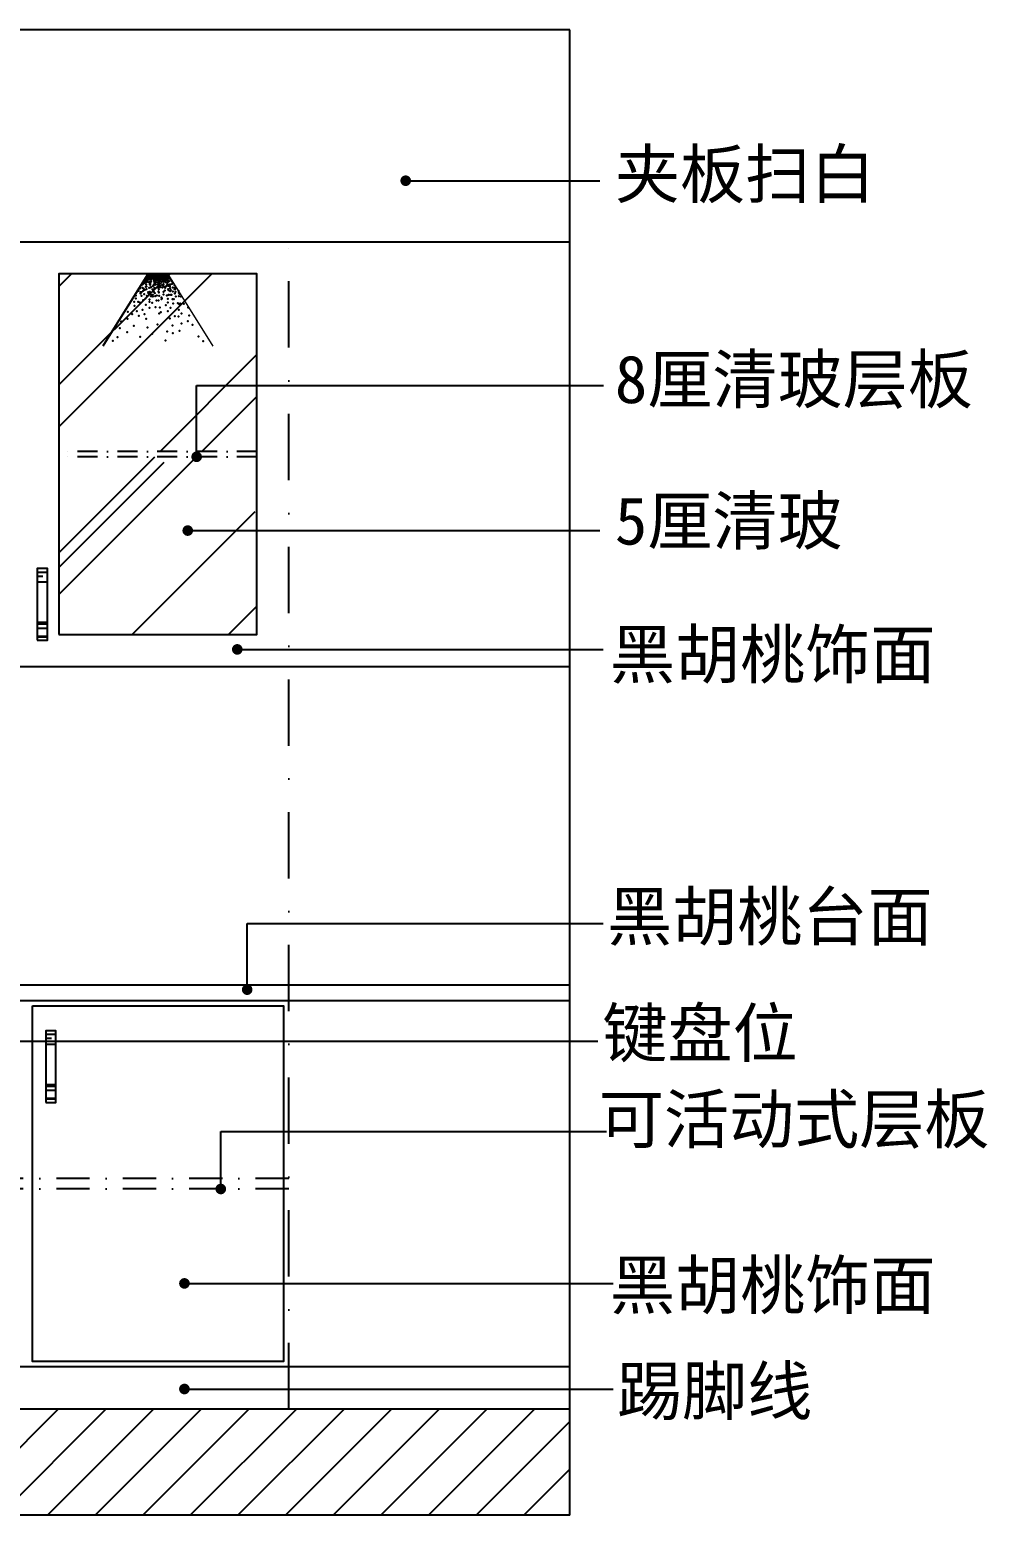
# Model space of a CAD drawing. Header units: millimetres. Extents: x 71641 to 191108, y -23091 to 29972.
# Drawn here: x 152842 to 154647, y -15009 to -12209 of the extents above; entities that cross this region are included whole.
import ezdxf

# ---------------------------------------------------------------- set-up
doc = ezdxf.new("R2010")
doc.units = ezdxf.units.MM
doc.linetypes.add('DASHDOT2', pattern=[0.5, 0.25, -0.125, 0, -0.125])
doc.layers.add('8', color=8, linetype='Continuous', lineweight=0)
doc.layers.add('Q', color=1, linetype='Continuous')
doc.styles.add('30', font='SimSun.ttf', dxfattribs={"height": 75})
doc.dimstyles.new('30', dxfattribs={"dimscale": 0, "dimtxt": 90, "dimasz": 20, "dimexe": 20, "dimexo": 20, "dimgap": 10, "dimtad": 1, "dimdec": 0, "dimzin": 0, "dimdsep": 46, "dimtxsty": '30', "dimblk": 'ARCHTICK', "dimcen": 20, "dimdle": 10, "dimclrd": 8, "dimclre": 8, "dimclrt": 2, "dimadec": 0, "dimazin": 0, "dimtfac": 1, "dimtdec": 0, "dimtmove": 2, "dimatfit": 3, "dimldrblk": 'DOT', "dimfxl": 0, "dimtolj": 2, "dimtzin": 0, "dimlwd": -1, "dimarcsym": 0})

# ---------------------------------------------------------------- blocks, each defined once
blk = doc.blocks.new('_ARCHTICK')
at = {"color": 0, "linetype": 'ByBlock', "const_width": 0.15}
blk.add_lwpolyline([(-0.5, -0.5), (0.5, 0.5)], dxfattribs=at)
blk = doc.blocks.new('DOT')
at = {"color": 0, "linetype": 'ByBlock'}
blk.add_line((-0.5, 0), (-1, 0), dxfattribs=at)
at = {"color": 0, "linetype": 'ByBlock', "const_width": 0.5}
blk.add_lwpolyline([(-0.25, 0, 1), (0.25, 0, 1)], format="xyb", close=True, dxfattribs=at)
blk = doc.blocks.new('erg')
at = {"layer": '8', "color": 8}
blk.add_line((106246.8884297448, -13515.5297628217), (106408.525620685, -13774.36957363573), dxfattribs=at)
at = {"layer": 'Q', "color": 8}
blk.add_line((106169.4484297458, -13515.5297628217), (106007.8112388056, -13774.36957363573), dxfattribs=at)
at = {"layer": 'Q', "color": 5}
for p, q in [((106248.1684297454, -13510.68976282002), (106168.1684297454, -13510.68976282002)), ((106246.8884297448, -13510.68976282177), (106169.4484297458, -13510.68976282177)), ((106169.4484297458, -13515.5297628217), (106169.4484297458, -13510.68976282177)), ((106169.4484297458, -13515.5297628217), (106246.8884297448, -13515.5297628217)), ((106246.8884297448, -13515.5297628217), (106246.8884297448, -13510.68976282177))]:
    blk.add_line(p, q, dxfattribs=at)
for p in [(106141.9871612785, -13564.44799245973), (106143.4383528272, -13561.50479129772), (106149.8222151978, -13551.41361332835), (106151.7562169667, -13562.37874799588), (106153.9449106176, -13548.39544082519), (106156.3513692784, -13564.44799245973), (106158.760588827, -13544.46272430202), (106159.6361353094, -13537.47107071669), (106160.1586332892, -13569.18891067494), (106160.9492824778, -13530.47941713132), (106162.2627747571, -13528.731503735), (106164.1860780867, -13542.28961883129), (106164.1860780867, -13557.93080289404), (106164.451468408, -13531.79044079719), (106165.3270148904, -13523.05087381551), (106165.3270148904, -13536.59711401852), (106165.3270148904, -13549.26939752335), (106165.7649606872, -13527.85754703684), (106166.202561373, -13521.30296041915), (106166.202561373, -13567.18542121721), (106166.6405071697, -13526.10963364048), (106166.6405071697, -13556.69794083917), (106167.0781078556, -13526.98359033864), (106167.0781078556, -13537.47107071669), (106167.9536543381, -13524.79878721183), (106168.8292008206, -13521.73985014964), (106169.7050924141, -13517.37024389601), (106169.7050924141, -13519.11815729234), (106170.1426930998, -13522.6138068478), (106170.4985024903, -13517.65329172546), (106170.7152321675, -13534.46902679992), (106171.0182395824, -13522.6138068478), (106171.893786065, -13540.09294081118), (106173.2072783442, -13529.16857070268), (106174.0828248267, -13516.93317692831), (106174.5204255125, -13520.42900372099), (106174.9583713092, -13531.79044079719), (106175.9384864099, -13561.8410102911), (106175.9429728523, -13517.65329172546), (106176.2715184776, -13519.55504702282), (106177.5850107568, -13523.48776354599), (106178.0226114426, -13542.71481090569), (106178.4605572393, -13520.86589345147), (106178.4605572393, -13547.52148412702), (106178.4605572393, -13549.26939752335), (106178.8981579252, -13516.93317692831), (106178.8981579252, -13517.8071336265), (106178.8981579252, -13530.47941713132), (106179.2826115246, -13539.68777654186), (106179.3361037219, -13522.6138068478), (106179.7737044077, -13522.17691711734), (106179.8558408141, -13547.50340593126), (106179.8558408141, -13551.41361332835), (106180.2116502045, -13519.11815729234), (106180.2116502045, -13522.6138068478), (106180.2116502045, -13523.48776354599), (106180.2116502045, -13525.67274390999), (106180.6492508902, -13525.23567694232), (106181.0871966869, -13516.93317692831), (106181.0871966869, -13521.30296041915), (106181.0871966869, -13542.27774393802), (106182.4676404907, -13531.86222186852), (106182.4676404907, -13560.53760782541), (106182.838289652, -13517.37024389601), (106182.838289652, -13522.6138068478), (106182.838289652, -13559.75687790139), (106183.7138361346, -13537.47107071669), (106184.1514368203, -13527.85754703684), (106184.498273326, -13519.9823659438), (106184.5893826171, -13516.93317692831), (106186.7780762679, -13519.9921139905), (106187.2160220647, -13517.8071336265), (106187.2160220647, -13520.42900372099), (106187.6908947331, -13527.95201447146), (106188.0915685472, -13519.11815729234), (106188.0915685472, -13523.92483051367), (106188.529169233, -13527.85754703684), (106188.9964494606, -13568.35819985679), (106189.8426615123, -13518.24420059418), (106190.2802621981, -13555.823984141), (106191.1558086805, -13516.93317692831), (106191.5937544773, -13521.30296041915), (106191.5937544773, -13523.05087381551), (106191.6082491373, -13526.64861200574), (106192.0313551631, -13516.93317692831), (106192.4693009598, -13527.42065730635), (106192.9069016457, -13519.9921139905), (106192.9069016457, -13532.66439749536), (106192.9141489756, -13550.11021086267), (106192.9141489756, -13568.35819985679), (106193.3448474424, -13517.8071336265), (106193.7824481282, -13525.67274390999), (106194.220048814, -13537.07600896852), (106194.220393925, -13516.93317692831), (106195.5338862042, -13518.68109032466), (106195.9714868899, -13518.68109032466), (106195.9714868899, -13542.27774393802), (106195.9714868899, -13561.9416810282), (106196.8315033797, -13522.73822737146), (106196.8315033797, -13542.28961883129), (106196.8470333725, -13521.30296041915), (106196.8470333725, -13551.0173109197), (106197.2849791693, -13565.43750782089), (106197.7225798551, -13517.8071336265), (106198.137403218, -13527.95201447146), (106199.0360721343, -13517.8071336265), (106199.47367282, -13521.30296041915), (106199.47367282, -13522.17691711734), (106199.47367282, -13539.21898411301), (106199.9116186169, -13518.68109032466), (106199.9116186169, -13535.72315732033), (106200.7488577839, -13540.98621636558), (106200.7488577839, -13550.11021086267), (106200.7871650994, -13516.93317692831), (106201.6627115819, -13520.42900372099), (106201.6627115819, -13524.36172024415), (106202.5382580645, -13518.68109032466), (106202.9758587502, -13517.8071336265), (106203.413804547, -13521.30296041915), (106203.413804547, -13526.54670060819), (106203.6219064505, -13531.01095153365), (106203.8514052327, -13522.6138068478), (106204.2893510295, -13523.48776354599), (106204.6665572989, -13530.55881940283), (106205.3605754212, -13560.51208566672), (106205.6024981978, -13522.6138068478), (106206.0404439946, -13517.37024389601), (106206.0404439946, -13519.9921139905), (106207.2780118645, -13535.77260650283), (106207.3535911629, -13521.30296041915), (106207.3535911629, -13526.10963364048), (106207.7915369595, -13517.8071336265), (106208.2291376455, -13525.23567694232), (106208.5839117029, -13543.59302129698), (106208.6670834421, -13549.70646449106), (106209.1046841279, -13550.580243952), (106209.5426299247, -13520.42900372099), (106209.8898115414, -13555.32399796264), (106210.4181764072, -13519.55504702282), (106210.4181764072, -13522.17691711734), (106210.4181764072, -13537.90796044714), (106211.1953662687, -13540.98621636558), (106211.1953662687, -13567.0547973911), (106211.2937228896, -13517.8071336265), (106211.2937228896, -13521.30296041915), (106211.2937228896, -13560.63083459955), (106211.7313235756, -13532.22733052768), (106212.1692693722, -13519.11815729234), (106212.1692693722, -13530.47941713132), (106213.0448158548, -13520.86589345147), (106213.0448158548, -13557.13500780687), (106214.7959088198, -13521.30296041915), (106215.2335095057, -13534.41231089168), (106215.6714553024, -13528.29461400451), (106215.6714553024, -13547.08459439654), (106216.1090559882, -13516.93317692831), (106216.1090559882, -13519.9921139905), (106216.1090559882, -13522.6138068478), (106216.4186205111, -13525.34503230283), (106216.4186205111, -13535.77260650283), (106216.4186205111, -13554.02059549695), (106216.9846024706, -13517.8071336265), (106217.7245203494, -13530.55881940283), (106218.7356954358, -13521.73985014964), (106218.7356954358, -13537.47107071669), (106219.0304201879, -13559.23420535973), (106219.6115870293, -13516.93317692831), (106219.6115870293, -13523.05087381551), (106220.0491877151, -13519.11815729234), (106220.9247341975, -13518.24420059418), (106221.80028068, -13519.11815729234), (106223.1137729594, -13516.93317692831), (106223.1137729594, -13519.55504702282), (106223.1137729594, -13525.23567694232), (106223.1137729594, -13526.98359033864), (106223.1137729594, -13530.47941713132), (106223.5513736452, -13551.45420065016), (106223.9893194419, -13516.93317692831), (106224.4269201277, -13521.30296041915), (106224.4269201277, -13526.54670060819), (106224.4845536565, -13560.51208566672), (106225.740412407, -13537.47107071669), (106226.6159588895, -13519.11815729234), (106226.6159588895, -13519.55504702282), (106226.6159588895, -13528.29461400451), (106226.8651289961, -13557.93080289404), (106227.491505372, -13522.17691711734), (106228.1710288344, -13534.46902679992), (106228.1710288344, -13537.07600896852), (106228.1710288344, -13550.11021086267), (106228.3670518546, -13532.22733052768), (106228.8046525403, -13516.49628719785), (106228.8046525403, -13548.39544082519), (106229.2425983372, -13539.6558738435), (106229.6801990228, -13519.11815729234), (106230.1181448196, -13521.73985014964), (106230.1181448196, -13556.69794083917), (106230.9936913021, -13533.97524392401), (106231.4312919879, -13518.24420059418), (106231.8692377847, -13519.9921139905), (106232.3068384704, -13516.93317692831), (106233.3942830768, -13525.34503230283), (106233.6203307497, -13518.68109032466), (106234.0579314356, -13517.8071336265), (106234.0579314356, -13523.48776354599), (106234.4958772322, -13527.42065730635), (106234.4958772322, -13536.16004705082), (106234.7001829152, -13530.55881940283), (106234.933477918, -13538.78191714534), (106234.933477918, -13562.37874799588), (106236.6845708831, -13516.93317692831), (106236.6845708831, -13520.42900372099), (106236.6845708831, -13531.79044079719), (106237.1225166799, -13523.92483051367), (106237.1225166799, -13526.10963364048), (106237.5601173657, -13516.93317692831), (106237.9980631623, -13542.71481090569), (106238.4356638482, -13516.93317692831), (106238.6175373193, -13534.46902679992), (106238.8736096449, -13530.91648409903), (106238.8736096449, -13555.38709441055), (106239.3112103306, -13518.24420059418), (106239.7491561274, -13521.73985014964), (106240.1867568132, -13519.11815729234), (106240.6247026099, -13542.27774393802), (106241.5002490925, -13528.29461400451), (106242.5348917234, -13551.41361332835), (106243.2513420575, -13517.37024389601), (106244.12688854, -13522.6138068478), (106244.12688854, -13539.6558738435), (106245.0024350226, -13519.9921139905), (106245.0024350226, -13541.84085420753), (106245.0024350226, -13550.14335422151), (106245.1466914001, -13535.77260650283), (106245.1466914001, -13554.02059549695), (106245.1466914001, -13567.0547973911), (106245.4403808194, -13516.05922023014), (106245.4403808194, -13527.85754703684), (106245.8779815052, -13521.73985014964), (106245.8779815052, -13534.84920062217), (106246.4525912385, -13537.07600896852), (106246.4525912385, -13554.02059549695), (106249.3801674353, -13537.90796044714), (106250.6936597146, -13528.29461400451), (106251.1312604003, -13550.14335422151), (106252.0068068828, -13557.13500780687), (106252.9817453192, -13563.14458999401), (106253.3202991621, -13549.26939752335), (106253.7578998479, -13530.91648409903), (106254.2873000466, -13550.11021086267), (106257.260085778, -13536.16004705082), (106260.3246710223, -13547.08459439654), (106261.2002175049, -13540.96689750937), (106262.0757639875, -13560.19376763185), (106268.6421900509, -13551.89126761787), (106268.6515080465, -13567.0547973911), (106271.2629626124, -13560.53760782541), (106271.7067752953, -13566.31146451905), (106121.9110219297, -13612.57268124163), (106127.6232983895, -13600.94397044797), (106128.1161168275, -13589.47122840192), (106136.763907036, -13612.67476987643), (106137.7471281354, -13572.42916140622), (106141.9871612785, -13615.2815748078), (106144.5989609553, -13582.69598145385), (106145.1894457923, -13577.67290159523), (106148.2540310366, -13577.23583462755), (106149.1295775191, -13591.21914179824), (106155.0454694401, -13572.2685844911), (106155.0454694401, -13606.15758031075), (106158.760588827, -13585.10144491107), (106162.8801782483, -13600.94397044797), (106164.8894142047, -13623.46762997275), (106168.1034324908, -13590.51657348522), (106173.3266867332, -13577.48219435385), (106174.6325865716, -13582.69598145385), (106177.2443862482, -13612.67476987643), (106177.5439425537, -13603.89585623341), (106178.4605572393, -13576.79894489706), (106182.4676404907, -13591.81997595091), (106184.498273326, -13588.27771300837), (106184.5893826171, -13591.65603152873), (106187.6908947331, -13616.58497727352), (106190.302349299, -13587.90959131662), (106190.302349299, -13593.12337841659), (106193.7824481282, -13575.9249881989), (106196.8470333725, -13581.16855115069), (106198.137403218, -13591.81997595091), (106203.3606574605, -13607.46098277643), (106204.6665572989, -13589.21299378231), (106209.8898115414, -13607.46098277643), (106210.855777093, -13574.61396453303), (106211.7313235756, -13579.42063775436), (106212.501266107, -13590.51657348522), (106221.6418747536, -13597.03358581368), (106221.6418747536, -13603.55077537937), (106222.7458846857, -13600.42519712502), (106228.1710288344, -13576.17879188816), (106228.3670518546, -13585.53833464153), (106233.6203307497, -13571.55520470805), (106241.2293369961, -13589.21299378231), (106243.8407915617, -13602.24737291368), (106243.8407915617, -13615.2815748078), (106246.4525912385, -13587.90959131662), (106247.1914737844, -13570.68124800989), (106252.9817453192, -13573.57198695679), (106253.3202991621, -13586.8493583074), (106255.0713921273, -13569.80729131173), (106258.2049995616, -13587.90959131662), (106260.8164541275, -13603.55077537937), (106262.5133646732, -13574.61396453303), (106263.8268569525, -13619.09784648191), (106266.0397083699, -13603.55077537937), (106269.9556823302, -13582.91646454704), (106272.5688624507, -13576.17879188816), (106273.874762289, -13593.12337841659), (106280.4035712589, -13617.88855697643), (106282.6512788823, -13572.86605113671), (106284.3212707739, -13580.08899928525), (106284.3212707739, -13591.81997595091), (106285.6268255014, -13621.79876437349), (106287.4666119807, -13583.35353151472), (106289.5445250164, -13619.19195944212), (106291.4067437077, -13593.40394492506), (106302.6024880671, -13620.4953619078), (106097.5896727732, -13675.23932889019), (106098.8952275007, -13649.1707478647), (106101.5070271773, -13625.70897177058), (106114.5649902279, -13658.29474236176), (106123.3007837289, -13627.40052373314), (106132.0562485544, -13646.19032688794), (106139.0606204146, -13664.1063505818), (106152.4336697634, -13641.35015583333), (106159.1981895128, -13657.98865369461), (106165.491977925, -13675.23932889019), (106177.5439425537, -13635.13231992071), (106199.9116186169, -13631.77012998676), (106212.501266107, -13655.68793743039), (106215.2335095057, -13633.08115365263), (106218.7356954358, -13650.56011037879), (106237.5601173657, -13624.77865363862), (106244.5648343369, -13646.62739385562), (106251.5692061971, -13673.71987426165), (106254.2873000466, -13634.83296626764), (106269.957062774, -13664.81193192745), (106283.0153709356, -13666.11533439313), (106284.3212707739, -13641.35015583333), (106293.5954373585, -13655.80385056779), (106318.2722507944, -13633.52956380195), (106322.1899503095, -13662.20494975885), (106070.1675017225, -13709.12850194709), (106074.0848561267, -13684.36332338728), (106096.2837729348, -13723.46610630693), (106121.0941443087, -13700.00450745003), (106170.7152321675, -13706.52151977849), (106187.6908947331, -13728.67989340692), (106207.2780118645, -13694.79072035003), (106242.5348917234, -13720.85930137555), (106260.8164541275, -13698.70092774712), (106262.1223539658, -13727.37649094121), (106286.9327253398, -13718.25249644415), (106294.7677792588, -13692.18391541866), (106316.966696067, -13683.05992092157), (106333.9420135217, -13696.09412281572), (106044.0512305104, -13754.74847443242), (106061.0265479651, -13741.71409530105), (106143.2930611169, -13740.41069283536), (106236.0060827536, -13753.44489472951), (106356.1409303299, -13739.10729036967), (106373.1165928956, -13756.05187689811)]:
    blk.add_point(p, dxfattribs=at)

msp = doc.modelspace()

# ---------------------------------------------------------------- hatches: boundary and pattern name
h = msp.add_hatch()
h.set_pattern_fill('AR-RROOF', color=140, scale=11, angle=45, style=0)
h.set_pattern_definition([(45, (3029.692866819911, -346.8514551048575), (237.0787615962258, 632.2100309232684), [4191, -558.8, 1397, -279.4]), (45, (3193.672343590646, 14.6936563293857), (-460.3279287660048, 65.19665943896212), [838.2, -92.202, 1676.4, -209.55]), (45, (2960.544894687686, -80.13784830910299), (894.9723250257521, 1159.710275474871), [2235.2, -391.16, 1117.6, -279.4])])
h.paths.add_polyline_path([(152896.8167042009, -13014.06561144581), (152896.8167042009, -13349.06561144581), (153270.1500375343, -13349.06561144581), (153270.1500375343, -13014.06561144581)])
h.paths.add_polyline_path([(153270.1500375343, -13004.06561144581), (153270.1500375343, -12669.06561144581), (152896.8167042009, -12669.06561144581), (152896.8167042009, -13004.06561144581)])
at = {"ltscale": 0.5}
h = msp.add_hatch(dxfattribs=at)
h.set_pattern_fill('AR-RROOF', color=191, scale=0.96, angle=180, style=0)
h.set_pattern_definition([(180, (230142.1595583596, -46906.3560344865), (-53.64479999999997, -24.38399999999999), [365.7599999999998, -48.76799999999995, 121.9199999999999, -24.38399999999998]), (180, (230109.7288383596, -46918.54803448651), (24.38399999999998, -32.43072), [73.15199999999994, -8.046719999999993, 146.3039999999999, -18.28799999999999]), (180, (230129.9675583597, -46927.08243448651), (-126.7967999999999, -16.33727999999999), [195.0719999999998, -34.13759999999998, 97.5359999999999, -24.38399999999998])])
h.paths.add_polyline_path([(152856.1569097603, -13359.95398615045), (152875.3598905235, -13359.95398615045), (152875.3598905235, -13325.97703630227), (152856.1569097603, -13325.9770363023)])
h.paths.add_polyline_path([(152856.1569097603, -13249.89847618926), (152875.3598905235, -13249.89847618926), (152875.3598905235, -13224.60953026966), (152856.1569097603, -13224.60953026966)])
h = msp.add_hatch(dxfattribs=at)
h.set_pattern_fill('AR-RROOF', color=191, scale=0.96, angle=180, style=0)
h.set_pattern_definition([(180, (230157.9543174837, -47777.45170888075), (-53.6448, -24.38399999999999), [365.76, -48.76799999999999, 121.92, -24.38399999999999]), (180, (230125.5235974837, -47789.64370888076), (24.38399999999999, -32.43072), [73.15199999999999, -8.046719999999999, 146.304, -18.288]), (180, (230145.7623174837, -47798.17810888076), (-126.7968, -16.33727999999999), [195.0719999999999, -34.1376, 97.53599999999997, -24.38399999999999])])
h.paths.add_polyline_path([(152871.9516688843, -14231.0496605447), (152891.1546496475, -14231.0496605447), (152891.1546496475, -14197.07271069652), (152871.9516688843, -14197.07271069655)])
h.paths.add_polyline_path([(152871.9516688843, -14120.99415058352), (152891.1546496475, -14120.99415058352), (152891.1546496475, -14095.70520466391), (152871.9516688843, -14095.70520466391)])
h = msp.add_hatch()
h.set_pattern_fill('ANSI31', color=8, scale=20, style=0)
h.set_pattern_definition([(45, (-20968.17089398194, 4133.212042215018), (-44.90128060534576, 44.90128060534577), [])])
h.paths.add_polyline_path([(150070.1500414383, -14809.06561144581), (150070.1500414383, -15009.06561144581), (153860.1500414382, -15009.06561144581), (153860.1500414382, -14809.06561144581)])

# ---------------------------------------------------------------- linework, layer by layer
for p, q in [((153860.1500414382, -12209.06561144581), (150070.1500414383, -12209.06561144581)), ((153860.1500414382, -15009.06561144581), (153860.1500414382, -12209.06561144581)), ((153860.1500414382, -15009.06561144581), (150070.1500414383, -15009.06561144581))]:
    msp.add_line(p, q)
at = {"color": 3}
for p, q in [((150070.1500414383, -12609.06561144581), (153860.1500414382, -12609.06561144581)), ((150370.1500375342, -13409.06561144581), (153330.1500375343, -13409.06561144581)), ((153330.1500375343, -13409.06561144581), (153860.1500414382, -13409.06561144581)), ((150070.1500414383, -14009.06561144581), (153860.1500414382, -14009.06561144581)), ((150070.1500414383, -14039.06561144581), (153860.1500414382, -14039.06561144581)), ((153860.1500414382, -14729.06561144581), (152343.4833708676, -14729.06561144581))]:
    msp.add_line(p, q, dxfattribs=at)
at = {"color": 2, "linetype": 'DASHDOT2', "ltscale": 500}
msp.add_line((153330.1500375343, -14809.06561144581), (153330.1500375343, -12609.06561144581), dxfattribs=at)
at = {"color": 140, "linetype": 'DASHDOT2', "ltscale": 150}
for p, q in [((153270.1500375343, -13004.06561144581), (152896.8167042009, -13004.06561144581)), ((153270.1500375343, -13014.06561144581), (152896.8167042009, -13014.06561144581))]:
    msp.add_line(p, q, dxfattribs=at)
at = {"color": 8}
for p, q in [((152856.1569097603, -13249.89847618926), (152875.3598905235, -13249.89847618926)), ((152856.1569097603, -13325.9770363023), (152875.3598905235, -13325.9770363023)), ((152871.9516688843, -14120.99415058352), (152891.1546496475, -14120.99415058352)), ((152871.9516688843, -14197.07271069655), (152891.1546496475, -14197.07271069655))]:
    msp.add_line(p, q, dxfattribs=at)
at = {"color": 2, "linetype": 'DASHDOT2', "ltscale": 250}
for p, q in [((153330.1500375343, -14374.06561144581), (152378.7428705724, -14374.06561144581)), ((153330.1500375343, -14394.06561144581), (152378.7428705724, -14394.06561144581))]:
    msp.add_line(p, q, dxfattribs=at)
at = {"color": 1}
msp.add_line((153860.1500414382, -14809.06561144581), (150070.1500414383, -14809.06561144581), dxfattribs=at)
at = {"color": 4}
msp.add_lwpolyline([(152896.8167042009, -13349.06561144581), (153270.1500375343, -13349.06561144581), (153270.1500375343, -12669.06561144581), (152896.8167042009, -12669.06561144581)], close=True, dxfattribs=at)
at = {"color": 8}
for points in [[(152856.1569097603, -13359.95398615045), (152875.3598905235, -13359.95398615045), (152875.3598905235, -13224.60953026966), (152856.1569097603, -13224.60953026966)], [(152846.816704201, -14049.06561144581), (153320.1500375344, -14049.06561144581), (153320.1500375344, -14719.06561144581), (152846.816704201, -14719.06561144581)], [(152871.9516688843, -14231.0496605447), (152891.1546496475, -14231.0496605447), (152891.1546496475, -14095.70520466391), (152871.9516688843, -14095.70520466391)]]:
    msp.add_lwpolyline(points, close=True, dxfattribs=at)

# ---------------------------------------------------------------- block references
at = {"color": 3, "xscale": 0.517920000012964, "yscale": 0.5179199999984121, "zscale": 0.5179199999999999}
msp.add_blockref('erg', (98076.148776357, -5671.609169507516), dxfattribs=at)

# ---------------------------------------------------------------- texts
at = {"color": 2, "char_height": 90, "attachment_point": 1, "style": '30'}
for s, insert in [('夹板扫白', (153945.0758460224, -12436.09666907893)), ('8厘清玻层板', (153945.0758460224, -12822.78701711994)), ('5厘清玻', (153945.0758460224, -13089.47127892246)), ('黑胡桃饰面', (153935.7556818296, -13341.35574568083)), ('黑胡桃台面', (153930.3243783337, -13835.35150543338)), ('键盘位', (153921.6142317519, -14054.9956585372)), ('可活动式层板', (153914.7844024932, -14217.47487480142)), ('黑胡桃饰面', (153935.7556818296, -14530.1602956664)), ('踢脚线', (153949.1131886704, -14729.53031854861))]:
    msp.add_mtext(s, dxfattribs=dict(at, insert=insert))

# ---------------------------------------------------------------- leaders
for points in [[(153550.7248621499, -12493.65757030897), (153917.018335135, -12493.65757030897)], [(153156.5616732205, -13014.06561144581), (153156.5616732205, -12879.6933695981), (153923.715449772, -12879.6933695981)], [(153139.8083471405, -13153.10004135585), (153917.018335135, -13153.10004135585)], [(153233.1985021245, -13377.06167402965), (153923.2441785471, -13377.06167402965)], [(153251.8637915498, -14018.32348105815), (153251.8637915498, -13893.90031670319), (153923.2313813356, -13893.90031670319)], [(152013.3574487324, -14167.32293765855), (152013.3574487324, -14115.6238505927), (153912.8125037438, -14115.6238505927)], [(153202.0556532516, -14394.06561144581), (153202.0556532516, -14285.83321336054), (153929.4575029479, -14285.83321336054)], [(153133.5697065169, -14572.00634925539), (153941.9094679725, -14572.00634925539)], [(153133.5697065169, -14771.08328589305), (153941.9094679725, -14771.08328589305)]]:
    msp.add_leader(points, dimstyle='30', override={"dimscale": 1, "dimtxt": 75, "dimtad": 0, "dimldrblk": 'DOT'})

doc.saveas('drawing.dxf')
